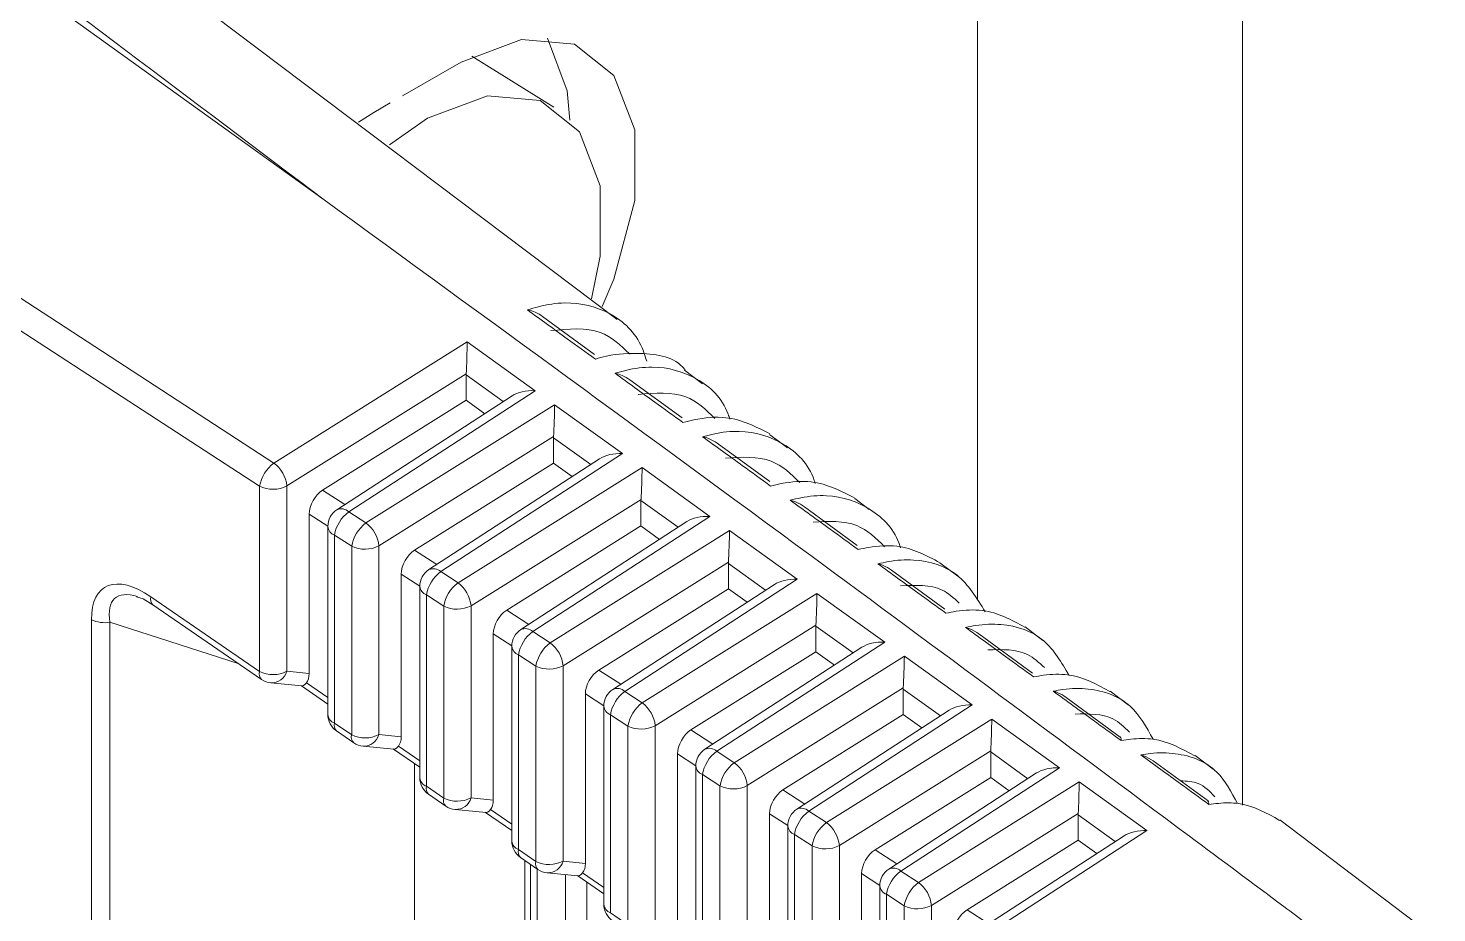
# Model space of a CAD drawing. Extents: x 11 to 120, y 2 to 94.
# Drawn here: x 90.928 to 91.635, y 72.684 to 73.127 of the extents above; entities that cross this region are included whole.
import ezdxf

# ---------------------------------------------------------------- set-up
doc = ezdxf.new("R2010")
doc.units = 0
doc.header["$MEASUREMENT"] = 0
doc.linetypes.add('SLD-Solid', pattern=[0])
doc.layers.add('OBJECT', color=7, linetype='CONTINUOUS')

msp = doc.modelspace()

# ---------------------------------------------------------------- linework, layer by layer
at = {"layer": 'OBJECT', "color": 7, "linetype": 'SLD-Solid', "lineweight": 15}
for p, q in [((91.40414, 72.84089), (91.40414, 79.8762)), ((91.53707, 72.73755), (91.53707, 79.79946)), ((91.22354, 72.98122), (90.94149, 73.19391)), ((91.07655, 73.04126), (90.87251, 73.18799)), ((91.19175, 73.08768), (91.15061, 73.11323)), ((90.74724, 73.1072), (91.05138, 72.90921)), ((91.14534, 73.11037), (91.11589, 73.09337)), ((91.0442, 72.89753), (90.73987, 73.09565)), ((91.1015, 73.08506), (91.09376, 73.0802)), ((91.10973, 73.08981), (91.1015, 73.08506)), ((91.12837, 73.0822), (91.10935, 73.06883)), ((91.21217, 72.96373), (91.18607, 72.98274)), ((91.05138, 72.90921), (91.14833, 72.96995)), ((91.14833, 72.96995), (91.18233, 72.94551)), ((91.1478, 72.95403), (91.0579, 72.89771)), ((91.1478, 72.95403), (91.14778, 72.95345)), ((91.14778, 72.95345), (91.14778, 72.94069)), ((91.16643, 72.94003), (91.14778, 72.95345)), ((91.25608, 72.93182), (91.22985, 72.95095)), ((91.26624, 72.94902), (91.2573, 72.95577)), ((91.17083, 72.9429), (91.08298, 72.88577)), ((91.18233, 72.94551), (91.08892, 72.88477)), ((91.07578, 72.89558), (91.14778, 72.94069)), ((91.09755, 72.87915), (91.19217, 72.93843)), ((91.14778, 72.94069), (91.15711, 72.93397)), ((91.19217, 72.93843), (91.22617, 72.91398)), ((91.19164, 72.92251), (91.10407, 72.86765)), ((91.19164, 72.92251), (91.19162, 72.92192)), ((91.19162, 72.92192), (91.19162, 72.90916)), ((91.21027, 72.90851), (91.19162, 72.92192)), ((91.30894, 72.91682), (91.29998, 72.92358)), ((91.30001, 72.89987), (91.27361, 72.91914)), ((91.12196, 72.86552), (91.19162, 72.90916)), ((91.21467, 72.91137), (91.12911, 72.85574)), ((91.22617, 72.91398), (91.13505, 72.85474)), ((91.19162, 72.90916), (91.20095, 72.90245)), ((91.14373, 72.84909), (91.23601, 72.9069)), ((91.23601, 72.9069), (91.27001, 72.88246)), ((91.0442, 72.8046), (91.0442, 72.89753)), ((91.0579, 72.89771), (91.0579, 72.80477)), ((91.07578, 72.89558), (91.08691, 72.88833)), ((91.23548, 72.89098), (91.15025, 72.83759)), ((91.23548, 72.89098), (91.23546, 72.8904)), ((91.23546, 72.8904), (91.23546, 72.87764)), ((91.25411, 72.87698), (91.23546, 72.8904)), ((91.34394, 72.86789), (91.31738, 72.8873)), ((91.34991, 72.88593), (91.34268, 72.89138)), ((91.06905, 72.80366), (91.06905, 72.88361)), ((91.07843, 72.87751), (91.06905, 72.88361)), ((91.08892, 72.88477), (91.09755, 72.87915)), ((91.25851, 72.87985), (91.17524, 72.8257)), ((91.27001, 72.88246), (91.18119, 72.8247)), ((91.07843, 72.87739), (91.07843, 72.78307)), ((91.09038, 72.86747), (91.08174, 72.87309)), ((91.08174, 72.87309), (91.08174, 72.77878)), ((91.16813, 72.83546), (91.23546, 72.87764)), ((91.18991, 72.81902), (91.27985, 72.87538)), ((91.23546, 72.87764), (91.24479, 72.87093)), ((91.27985, 72.87538), (91.31385, 72.85093)), ((91.09038, 72.77284), (91.09038, 72.86747)), ((91.10407, 72.86765), (91.10407, 72.77301)), ((91.12196, 72.86552), (91.13305, 72.8583)), ((91.27932, 72.85946), (91.19643, 72.80752)), ((91.27932, 72.85946), (91.2793, 72.85887)), ((91.2793, 72.85887), (91.2793, 72.84611)), ((91.29795, 72.84546), (91.2793, 72.85887)), ((91.39434, 72.85243), (91.38538, 72.85918)), ((91.11523, 72.7719), (91.11523, 72.85355)), ((91.12456, 72.84747), (91.11523, 72.85355)), ((91.13505, 72.85474), (91.14373, 72.84909)), ((91.31385, 72.85093), (91.22732, 72.79467)), ((91.38787, 72.83587), (91.36114, 72.85543)), ((91.12456, 72.84735), (91.12456, 72.75134)), ((91.21431, 72.80539), (91.2793, 72.84611)), ((91.30235, 72.84832), (91.22138, 72.79567)), ((91.23608, 72.78896), (91.32369, 72.84385)), ((91.2793, 72.84611), (91.28863, 72.8394)), ((91.32369, 72.84385), (91.35769, 72.81941)), ((90.98969, 72.84208), (91.0442, 72.8046)), ((90.99071, 72.83813), (91.04522, 72.80065)), ((91.13655, 72.83741), (91.12787, 72.84306)), ((91.12787, 72.84306), (91.12787, 72.74705)), ((91.13655, 72.74108), (91.13655, 72.83741)), ((91.15025, 72.83759), (91.15025, 72.74125)), ((90.95985, 72.14316), (90.95985, 72.83063)), ((90.96913, 72.82935), (90.96913, 72.14188)), ((91.03393, 72.80842), (90.96913, 72.82935)), ((91.16813, 72.83546), (91.17918, 72.82826)), ((91.16141, 72.74014), (91.16141, 72.82349)), ((91.1707, 72.81744), (91.16141, 72.82349)), ((91.18119, 72.8247), (91.18991, 72.81902)), ((91.32316, 72.82793), (91.2426, 72.77746)), ((91.32316, 72.82793), (91.32314, 72.82735)), ((91.32314, 72.82735), (91.32314, 72.81459)), ((91.34179, 72.81394), (91.32314, 72.82735)), ((91.4318, 72.80382), (91.4049, 72.82353)), ((91.43705, 72.82022), (91.42808, 72.82698)), ((91.17069, 72.81732), (91.17069, 72.71961)), ((91.34619, 72.8168), (91.26751, 72.76564)), ((91.35769, 72.81941), (91.27345, 72.76464)), ((91.18273, 72.80735), (91.17401, 72.81303)), ((91.17401, 72.81303), (91.17401, 72.71532)), ((91.26049, 72.77533), (91.32314, 72.81459)), ((91.28226, 72.7589), (91.36753, 72.81233)), ((91.32314, 72.81459), (91.33248, 72.80788)), ((91.36753, 72.81233), (91.40153, 72.78788)), ((91.0579, 72.80477), (91.06905, 72.80366)), ((91.18273, 72.70932), (91.18273, 72.80735)), ((91.19643, 72.80752), (91.19643, 72.7095)), ((91.21431, 72.80539), (91.22532, 72.79823)), ((91.04989, 72.79894), (91.06541, 72.79739)), ((91.0652, 72.79741), (91.07843, 72.78831)), ((91.06768, 72.79895), (91.07843, 72.79156)), ((91.22732, 72.79467), (91.23608, 72.78896)), ((91.367, 72.79641), (91.28878, 72.7474)), ((91.367, 72.79641), (91.36698, 72.79582)), ((91.36698, 72.79582), (91.36698, 72.78306)), ((91.38563, 72.78241), (91.36698, 72.79582)), ((91.47972, 72.78796), (91.47074, 72.79477)), ((91.20758, 72.70838), (91.20758, 72.79343)), ((91.21683, 72.78741), (91.20758, 72.79343)), ((91.21683, 72.78729), (91.21683, 72.68788)), ((91.40153, 72.78788), (91.31959, 72.7346)), ((91.47574, 72.77174), (91.44866, 72.7916)), ((91.22891, 72.77729), (91.22014, 72.78299)), ((91.22014, 72.78299), (91.22014, 72.68359)), ((91.30666, 72.74527), (91.36698, 72.78306)), ((91.39003, 72.78527), (91.31365, 72.7356)), ((91.32844, 72.72884), (91.41138, 72.7808)), ((91.36698, 72.78306), (91.37632, 72.77635)), ((91.41138, 72.7808), (91.44537, 72.75636)), ((91.08174, 72.77878), (91.09038, 72.77284)), ((91.08276, 72.77483), (91.0914, 72.76889)), ((91.10407, 72.77301), (91.11523, 72.7719)), ((91.22891, 72.67756), (91.22891, 72.77729)), ((91.2426, 72.77746), (91.2426, 72.67774)), ((91.26049, 72.77533), (91.27145, 72.7682)), ((91.09607, 72.76718), (91.11159, 72.76563)), ((91.11385, 72.76719), (91.12456, 72.75983)), ((91.11138, 72.76565), (91.12456, 72.75658)), ((91.25376, 72.67662), (91.25376, 72.76336)), ((91.26296, 72.75737), (91.25376, 72.76336)), ((91.27345, 72.76464), (91.28226, 72.7589)), ((91.41084, 72.76488), (91.33496, 72.71734)), ((91.41084, 72.76488), (91.41082, 72.7643)), ((91.41082, 72.7643), (91.41082, 72.75154)), ((91.42948, 72.75089), (91.41082, 72.7643)), ((91.51982, 72.73976), (91.49236, 72.75983)), ((91.52231, 72.75565), (91.51329, 72.76249)), ((91.12183, 72.23845), (91.12183, 72.75846)), ((91.26296, 72.75725), (91.26296, 72.65616)), ((91.27508, 72.74723), (91.26628, 72.75296)), ((91.26628, 72.75296), (91.26628, 72.65186)), ((91.43388, 72.75375), (91.35978, 72.70557)), ((91.44537, 72.75636), (91.36572, 72.70457)), ((91.12787, 72.74705), (91.13655, 72.74108)), ((91.27508, 72.64581), (91.27508, 72.74723)), ((91.28878, 72.7474), (91.28878, 72.64598)), ((91.30666, 72.74527), (91.31758, 72.73816)), ((91.35284, 72.71521), (91.41082, 72.75154)), ((91.37461, 72.69878), (91.45522, 72.74928)), ((91.41082, 72.75154), (91.42016, 72.74483)), ((91.45522, 72.74928), (91.48921, 72.72483)), ((91.12889, 72.7431), (91.13757, 72.73713)), ((91.15025, 72.74125), (91.16141, 72.74014)), ((91.14225, 72.73542), (91.15777, 72.73387)), ((91.15756, 72.73389), (91.17069, 72.72486)), ((91.16003, 72.73544), (91.17069, 72.7281)), ((91.29994, 72.64487), (91.29994, 72.7333)), ((91.3091, 72.72734), (91.29994, 72.7333)), ((91.31959, 72.7346), (91.32844, 72.72884)), ((91.45468, 72.73336), (91.38113, 72.68728)), ((91.45468, 72.73336), (91.45466, 72.73277)), ((91.45466, 72.73277), (91.45466, 72.72001)), ((91.47332, 72.71936), (91.45466, 72.73277)), ((91.3091, 72.72722), (91.3091, 72.62443)), ((91.48921, 72.72483), (91.41186, 72.67454)), ((91.63455, 72.67051), (91.55584, 72.73022)), ((91.32126, 72.71717), (91.31241, 72.72293)), ((91.31241, 72.72293), (91.31241, 72.62013)), ((91.32126, 72.61405), (91.32126, 72.71717)), ((91.33496, 72.71734), (91.33496, 72.61422)), ((91.39902, 72.68515), (91.45466, 72.72001)), ((91.47772, 72.72222), (91.40592, 72.67554)), ((91.45466, 72.72001), (91.464, 72.7133)), ((91.17401, 72.71532), (91.18273, 72.70932)), ((91.17503, 72.71137), (91.18375, 72.70537)), ((91.17721, 72.70988), (91.17721, 72.20055)), ((91.19643, 72.7095), (91.20758, 72.70838)), ((91.35284, 72.71521), (91.36372, 72.70813)), ((91.18013, 72.70786), (91.18013, 72.19532)), ((91.18348, 72.19386), (91.18348, 72.70556)), ((91.18842, 72.70366), (91.20394, 72.70211)), ((91.19756, 72.70275), (91.19756, 72.20219)), ((91.20621, 72.70368), (91.21683, 72.69637)), ((91.34611, 72.61311), (91.34611, 72.70324)), ((91.35523, 72.69731), (91.34611, 72.70324)), ((91.36572, 72.70457), (91.37461, 72.69878)), ((91.20373, 72.70214), (91.21683, 72.69313)), ((91.20833, 72.24104), (91.20833, 72.69898)), ((91.35523, 72.69719), (91.35523, 72.5927)), ((91.36744, 72.68711), (91.35854, 72.69289)), ((91.35854, 72.69289), (91.35854, 72.58841)), ((91.22014, 72.68359), (91.22891, 72.67756)), ((91.36744, 72.58229), (91.36744, 72.68711)), ((91.38113, 72.68728), (91.38113, 72.58246)), ((91.39902, 72.68515), (91.40985, 72.6781))]:
    msp.add_line(p, q, dxfattribs=at)
at = {"layer": 'OBJECT', "color": 7, "linetype": 'SLD-Solid', "lineweight": 15, "flags": 128}
for points in [[(91.21594, 72.98765), (91.22188, 73.00146), (91.23238, 73.04083), (91.23238, 73.07628), (91.22188, 73.10353), (91.20215, 73.11929), (91.17557, 73.12167), (91.14534, 73.11037)], [(91.19976, 73.08124), (91.19844, 73.09587), (91.18851, 73.12229)], [(91.21057, 72.99162), (91.21506, 73.01294), (91.21506, 73.04825), (91.20461, 73.07539), (91.18495, 73.09109), (91.15848, 73.09346), (91.12837, 73.0822)], [(90.98256, 72.84214), (90.98582, 72.84102), (90.99071, 72.83813)]]:
    msp.add_lwpolyline(points, dxfattribs=at)
at = {"layer": 'OBJECT', "color": 7, "linetype": 'SLD-Solid', "lineweight": 15}
for centre, radius, start, end in [((91.06239, 72.89439), 0.01846, 126.62436, 170.1998), ((91.04153, 72.89603), 0.01645, 5.85472, 53.23522), ((91.05087, 72.91153), 0.0155, 244.51068, 296.94571), ((91.08519, 72.88078), 0.00546, 46.94714, 113.93397), ((91.08843, 72.87739), 0.01, 123.03234, 180), ((91.09993, 72.86995), 0.01846, 126.62436, 170.1998), ((91.10857, 72.86433), 0.01846, 126.62436, 170.1998), ((91.08771, 72.86597), 0.01645, 5.85472, 53.23522), ((91.08342, 72.87782), 0.00502, 184.9445, 250.3667), ((91.09705, 72.88147), 0.0155, 244.51068, 296.94571), ((91.13456, 72.84735), 0.01, 123.03234, 180), ((91.14607, 72.83992), 0.01846, 126.62436, 170.1998), ((91.13132, 72.85075), 0.00546, 46.94714, 113.93397), ((91.12956, 72.84779), 0.00502, 184.9445, 250.3667), ((91.15474, 72.83427), 0.01846, 126.62436, 170.1998), ((91.13388, 72.83591), 0.01645, 5.85472, 53.23522), ((90.99343, 72.84094), 0.00391, 163.06145, 225.95838), ((91.14322, 72.85141), 0.0155, 244.51068, 296.94571), ((90.96654, 72.84476), 0.01563, 244.68342, 279.54886), ((91.18069, 72.81732), 0.01, 123.03234, 180), ((91.1922, 72.80989), 0.01846, 126.62436, 170.1998), ((91.17746, 72.82071), 0.00546, 46.94714, 113.93397), ((91.17569, 72.81775), 0.00502, 184.9445, 250.3667), ((91.20092, 72.80421), 0.01846, 126.62436, 170.1998), ((91.18006, 72.80585), 0.01645, 5.85472, 53.23522), ((91.04794, 72.80346), 0.00391, 163.06145, 225.95838), ((91.05087, 72.81859), 0.0155, 244.51068, 296.94571), ((91.05003, 72.80715), 0.00822, 269.04443, 343.13289), ((91.1894, 72.82134), 0.0155, 244.51068, 296.94571), ((91.05089, 72.80889), 0.01, 235.48191, 264.29928), ((91.22683, 72.78729), 0.01, 123.03234, 180), ((91.23833, 72.77985), 0.01846, 126.62436, 170.1998), ((91.22359, 72.79068), 0.00546, 46.94714, 113.93397), ((91.22183, 72.78772), 0.00502, 184.9445, 250.3667), ((91.2471, 72.77415), 0.01846, 126.62436, 170.1998), ((91.22624, 72.77579), 0.01645, 5.85472, 53.23522), ((91.08843, 72.78307), 0.01, 180, 235.48191), ((91.08356, 72.78361), 0.00516, 186.00326, 249.30795), ((91.08548, 72.77764), 0.00391, 163.06145, 225.95838), ((91.09411, 72.7717), 0.00391, 163.06145, 225.95838), ((91.09705, 72.78683), 0.0155, 244.51068, 296.94571), ((91.09621, 72.7754), 0.00822, 269.04443, 343.13289), ((91.23558, 72.79128), 0.0155, 244.51068, 296.94571), ((91.09706, 72.77713), 0.01, 235.48191, 264.29928), ((91.26973, 72.76065), 0.00546, 46.94714, 113.93397), ((91.27296, 72.75725), 0.01, 123.03234, 180), ((91.28447, 72.74982), 0.01846, 126.62436, 170.1998), ((91.29328, 72.74409), 0.01846, 126.62436, 170.1998), ((91.27242, 72.74572), 0.01645, 5.85472, 53.23522), ((91.26796, 72.75769), 0.00502, 184.9445, 250.3667), ((91.13456, 72.75134), 0.01, 180, 235.48191), ((91.1297, 72.75188), 0.00516, 186.00326, 249.30795), ((91.13161, 72.74591), 0.00391, 163.06145, 225.95838), ((91.28175, 72.76122), 0.0155, 244.51068, 296.94571), ((91.14029, 72.73994), 0.00391, 163.06145, 225.95838), ((91.14322, 72.75507), 0.0155, 244.51068, 296.94571), ((91.14238, 72.74364), 0.00822, 269.04443, 343.13289), ((91.14324, 72.74537), 0.01, 235.48191, 264.29928), ((91.3191, 72.72722), 0.01, 123.03234, 180), ((91.3306, 72.71979), 0.01846, 126.62436, 170.1998), ((91.31586, 72.73061), 0.00546, 46.94714, 113.93397), ((91.31409, 72.72765), 0.00502, 184.9445, 250.3667), ((91.33945, 72.71402), 0.01846, 126.62436, 170.1998), ((91.31859, 72.71566), 0.01645, 5.85472, 53.23522), ((91.18069, 72.71961), 0.01, 180, 235.48191), ((91.17583, 72.72015), 0.00516, 186.00326, 249.30795), ((91.32793, 72.73116), 0.0155, 244.51068, 296.94571), ((91.17775, 72.71418), 0.00391, 163.06145, 225.95838), ((91.18647, 72.70818), 0.00391, 163.06145, 225.95838), ((91.1894, 72.72332), 0.0155, 244.51068, 296.94571), ((91.18856, 72.71188), 0.00822, 269.04443, 343.13289), ((91.18942, 72.71361), 0.01, 235.48191, 264.29928), ((91.36523, 72.69719), 0.01, 123.03234, 180), ((91.37674, 72.68975), 0.01846, 126.62436, 170.1998), ((91.362, 72.70058), 0.00546, 46.94714, 113.93397), ((91.36023, 72.69762), 0.00502, 184.9445, 250.3667), ((91.38563, 72.68396), 0.01846, 126.62436, 170.1998), ((91.36477, 72.6856), 0.01645, 5.85472, 53.23522), ((91.22683, 72.68788), 0.01, 180, 235.48191), ((91.22197, 72.68842), 0.00516, 186.00326, 249.30795), ((91.37411, 72.7011), 0.0155, 244.51068, 296.94571)]:
    msp.add_arc(centre, radius, start, end, dxfattribs=at)
for centre, major_axis, ratio, start_param, end_param in [((86.57264, 74.38929), (13.53481, -9.64878), 0.094709, 1.299778, 1.31529), ((91.14784, 72.96257), (0.00038, 0.01204), 0.026825, 3.925085, 5.373421), ((91.18184, 72.93812), (0.01403, -0.00033), 0.527029, 1.548181, 2.485158), ((91.19168, 72.93104), (0.00038, 0.01204), 0.026825, 3.925085, 5.373421), ((91.22568, 72.9066), (0.01403, -0.00033), 0.527029, 1.548181, 2.485158), ((91.23552, 72.89952), (0.00038, 0.01204), 0.026825, 3.925085, 5.373421), ((91.0762, 72.8876), (0.00503, 0.00865), 0.586689, 0.839421, 2.351503), ((91.26952, 72.87507), (0.01403, -0.00033), 0.527029, 1.548181, 2.485158), ((91.27936, 72.86799), (0.00038, 0.01204), 0.026825, 3.925085, 5.373421), ((91.12238, 72.85754), (0.00503, 0.00865), 0.586689, 0.839421, 2.351503), ((90.99532, 72.80022), (-0.02883, 0.04658), 0.44344, 5.493279, 6.904804), ((91.31336, 72.84355), (0.01403, -0.00033), 0.527029, 1.548181, 2.485158), ((91.00201, 72.80451), (-0.03016, 0.037), 0.376374, 5.756416, 6.859272), ((91.3232, 72.83647), (0.00038, 0.01204), 0.026825, 3.925085, 5.373421), ((91.16855, 72.82748), (0.00503, 0.00865), 0.586689, 0.839421, 2.351503), ((91.3572, 72.81202), (0.01403, -0.00033), 0.527029, 1.548181, 2.485158), ((91.36704, 72.80495), (0.00038, 0.01204), 0.026825, 3.925085, 5.373421), ((91.06161, 72.80782), (-0.00469, 0.00996), 0.580588, 3.41279, 4.030522), ((91.21473, 72.79742), (0.00503, 0.00865), 0.586689, 0.839421, 2.351503), ((91.06875, 72.8071), (0.00354, 0.00967), 0.277978, 3.070296, 3.818939), ((91.40104, 72.7805), (0.01403, -0.00033), 0.527029, 1.548181, 2.485158), ((91.41089, 72.77342), (0.00038, 0.01204), 0.026825, 3.925085, 5.373421), ((91.26091, 72.76736), (0.00503, 0.00865), 0.586689, 0.839421, 2.351503), ((91.11493, 72.77535), (0.00354, 0.00967), 0.277978, 3.070296, 3.818939), ((91.10778, 72.77606), (-0.00469, 0.00996), 0.580588, 3.41279, 4.030522), ((91.44488, 72.74897), (0.01403, -0.00033), 0.527029, 1.548181, 2.485158), ((91.30708, 72.7373), (0.00503, 0.00865), 0.586689, 0.839421, 2.351503), ((91.45473, 72.7419), (0.00038, 0.01204), 0.026825, 3.925085, 5.373421), ((91.15396, 72.7443), (-0.00469, 0.00996), 0.580588, 3.41279, 4.030522), ((91.16111, 72.74359), (0.00354, 0.00967), 0.277978, 3.070296, 3.818939), ((91.48872, 72.71745), (0.01403, -0.00033), 0.527029, 1.548181, 2.485158), ((91.35326, 72.70724), (0.00503, 0.00865), 0.586689, 0.839421, 2.351503), ((91.20728, 72.71183), (0.00354, 0.00967), 0.277978, 3.070296, 3.818939), ((91.20014, 72.71254), (-0.00469, 0.00996), 0.580588, 3.41279, 4.030522), ((91.39944, 72.67717), (0.00503, 0.00865), 0.586689, 0.839421, 2.351503)]:
    msp.add_ellipse(centre, major_axis=major_axis, ratio=ratio, start_param=start_param, end_param=end_param, dxfattribs=at)
for points, knots in [([(91.56965, 72.67796), (91.56571, 72.6809), (91.54599, 72.6956), (91.46311, 72.7573), (91.30347, 72.87594), (91.15806, 72.98188), (91.07655, 73.04126)], [0, 0, 0, 0, 0.024148, 0.120739, 0.507103, 1, 1, 1, 1]), ([(91.1785, 72.986), (91.18035, 72.98658), (91.18676, 72.98856), (91.20173, 72.99063), (91.22082, 72.98573), (91.23412, 72.97354), (91.23762, 72.96255), (91.23834, 72.96027)], [0, 0, 0, 0, 0.068453, 0.237236, 0.574205, 0.911485, 1, 1, 1, 1]), ([(91.21258, 72.96135), (91.20789, 72.96474), (91.19653, 72.97296), (91.18517, 72.98118), (91.1785, 72.986)], [0, 0, 0, 0, 0.412557, 1, 1, 1, 1]), ([(91.1785, 72.986), (91.17854, 72.986), (91.17991, 72.98573), (91.18269, 72.985), (91.18491, 72.9835), (91.18606, 72.98272)], [0, 0, 0, 0, 0.015174, 0.491195, 1, 1, 1, 1]), ([(91.23, 72.96376), (91.22539, 72.96816), (91.21501, 72.97805), (91.19906, 72.97649), (91.19021, 72.97562)], [0, 0, 0, 0, 0.444562, 1, 1, 1, 1]), ([(91.25748, 72.95598), (91.25745, 72.95602), (91.25246, 72.96259), (91.23821, 72.9647), (91.22228, 72.96408), (91.21443, 72.96187), (91.21258, 72.96135)], [0, 0, 0, 0, 0.004055, 0.5453, 0.892431, 1, 1, 1, 1]), ([(91.22244, 72.95421), (91.22426, 72.95474), (91.23062, 72.95658), (91.24549, 72.95836), (91.26427, 72.95291), (91.27669, 72.94157), (91.27978, 72.93206), (91.28006, 72.93119)], [0, 0, 0, 0, 0.071394, 0.250148, 0.607064, 0.964321, 1, 1, 1, 1]), ([(91.25652, 72.92953), (91.25184, 72.93293), (91.24048, 72.94115), (91.22912, 72.94938), (91.22244, 72.95421)], [0, 0, 0, 0, 0.412528, 1, 1, 1, 1]), ([(91.22244, 72.95421), (91.22249, 72.9542), (91.22374, 72.95395), (91.22645, 72.95321), (91.22864, 72.95175), (91.22984, 72.95095)], [0, 0, 0, 0, 0.015495, 0.458341, 1, 1, 1, 1]), ([(91.27257, 72.93158), (91.26805, 72.93593), (91.25799, 72.94561), (91.24255, 72.94435), (91.23405, 72.94365)], [0, 0, 0, 0, 0.448722, 1, 1, 1, 1]), ([(91.30013, 72.92381), (91.29316, 72.92742), (91.28194, 72.93324), (91.2658, 72.93193), (91.25834, 72.93), (91.25652, 72.92953)], [0, 0, 0, 0, 0.553495, 0.891306, 1, 1, 1, 1]), ([(91.26639, 72.92238), (91.26817, 72.92287), (91.27448, 72.92458), (91.28923, 72.92605), (91.30779, 72.92014), (91.31976, 72.9087), (91.3227, 72.8995), (91.32286, 72.89898)], [0, 0, 0, 0, 0.071376, 0.252912, 0.615424, 0.978292, 1, 1, 1, 1]), ([(91.30047, 72.89768), (91.29579, 72.90108), (91.28443, 72.90932), (91.27307, 72.91755), (91.26639, 72.92238)], [0, 0, 0, 0, 0.412497, 1, 1, 1, 1]), ([(91.26639, 72.92238), (91.26644, 72.92237), (91.26756, 72.92213), (91.2702, 72.92141), (91.27235, 72.91998), (91.27362, 72.91914)], [0, 0, 0, 0, 0.015839, 0.423191, 1, 1, 1, 1]), ([(91.31511, 72.8994), (91.31069, 72.90369), (91.30095, 72.91315), (91.28604, 72.91218), (91.27789, 72.91165)], [0, 0, 0, 0, 0.453196, 1, 1, 1, 1]), ([(91.34277, 72.89152), (91.33588, 72.89515), (91.32498, 72.90088), (91.30933, 72.8998), (91.30225, 72.89811), (91.30047, 72.89768)], [0, 0, 0, 0, 0.563204, 0.890278, 1, 1, 1, 1]), ([(91.31034, 72.89053), (91.31209, 72.89097), (91.31834, 72.89254), (91.33297, 72.8937), (91.35129, 72.88732), (91.36283, 72.87581), (91.3656, 72.86691), (91.36565, 72.86675)], [0, 0, 0, 0, 0.071367, 0.255818, 0.624197, 0.992949, 1, 1, 1, 1]), ([(91.34443, 72.86581), (91.33974, 72.86921), (91.32838, 72.87745), (91.31702, 72.88569), (91.31034, 72.89053)], [0, 0, 0, 0, 0.412464, 1, 1, 1, 1]), ([(91.31034, 72.89053), (91.31039, 72.89052), (91.31139, 72.89029), (91.31396, 72.88957), (91.31607, 72.88818), (91.31739, 72.88732)], [0, 0, 0, 0, 0.016207, 0.385554, 1, 1, 1, 1]), ([(91.35762, 72.86721), (91.35331, 72.87144), (91.34389, 72.88067), (91.32952, 72.87999), (91.32173, 72.87962)], [0, 0, 0, 0, 0.45802, 1, 1, 1, 1]), ([(91.3854, 72.85922), (91.37859, 72.86286), (91.36803, 72.8685), (91.35286, 72.86765), (91.34617, 72.86619), (91.34443, 72.86581)], [0, 0, 0, 0, 0.573828, 0.889181, 1, 1, 1, 1]), ([(91.3543, 72.85864), (91.356, 72.85904), (91.3622, 72.86047), (91.37659, 72.8612), (91.39533, 72.85541), (91.40386, 72.84148), (91.40804, 72.83465)], [0, 0, 0, 0, 0.071817, 0.260509, 0.637405, 1, 1, 1, 1]), ([(91.38838, 72.83389), (91.38369, 72.8373), (91.37233, 72.84555), (91.36097, 72.8538), (91.3543, 72.85864)], [0, 0, 0, 0, 0.41243, 1, 1, 1, 1]), ([(91.3543, 72.85864), (91.35434, 72.85863), (91.35521, 72.85843), (91.35771, 72.85771), (91.35978, 72.85636), (91.36116, 72.85546)], [0, 0, 0, 0, 0.016603, 0.345211, 1, 1, 1, 1]), ([(91.39495, 72.839), (91.39228, 72.84148), (91.38464, 72.8486), (91.37309, 72.84797), (91.36557, 72.84756)], [0, 0, 0, 0, 0.349112, 1, 1, 1, 1]), ([(91.42803, 72.82691), (91.42128, 72.83056), (91.41106, 72.8361), (91.39639, 72.83548), (91.39008, 72.83423), (91.38838, 72.83389)], [0, 0, 0, 0, 0.585458, 0.888005, 1, 1, 1, 1]), ([(91.39825, 72.82672), (91.39992, 72.82707), (91.40605, 72.82837), (91.4203, 72.82876), (91.43836, 72.82278), (91.44637, 72.80911), (91.45014, 72.80267)], [0, 0, 0, 0, 0.072632, 0.266704, 0.654403, 1, 1, 1, 1]), ([(91.43233, 72.80195), (91.42765, 72.80535), (91.41629, 72.81361), (91.40493, 72.82187), (91.39825, 72.82672)], [0, 0, 0, 0, 0.412394, 1, 1, 1, 1]), ([(91.39825, 72.82672), (91.39829, 72.82671), (91.39903, 72.82653), (91.40146, 72.82582), (91.40349, 72.82451), (91.40493, 72.82358)], [0, 0, 0, 0, 0.01703, 0.301914, 1, 1, 1, 1]), ([(91.43773, 72.80662), (91.43507, 72.80912), (91.42769, 72.81609), (91.41655, 72.81571), (91.40941, 72.81546)], [0, 0, 0, 0, 0.359268, 1, 1, 1, 1]), ([(91.47063, 72.79459), (91.46396, 72.79826), (91.45407, 72.80369), (91.4399, 72.80329), (91.434, 72.80224), (91.43233, 72.80195)], [0, 0, 0, 0, 0.597986, 0.886681, 1, 1, 1, 1]), ([(91.4422, 72.79477), (91.44384, 72.79508), (91.44991, 72.79623), (91.46401, 72.79627), (91.4814, 72.79012), (91.48891, 72.7767), (91.4923, 72.77064)], [0, 0, 0, 0, 0.073413, 0.272985, 0.671731, 1, 1, 1, 1]), ([(91.47629, 72.76996), (91.4716, 72.77338), (91.46024, 72.78165), (91.44888, 72.78991), (91.4422, 72.79477)], [0, 0, 0, 0, 0.412356, 1, 1, 1, 1]), ([(91.4422, 72.79477), (91.44225, 72.79476), (91.44285, 72.7946), (91.44521, 72.7939), (91.4472, 72.79263), (91.4487, 72.79167)], [0, 0, 0, 0, 0.017491, 0.255382, 1, 1, 1, 1]), ([(91.48049, 72.77423), (91.47785, 72.77675), (91.47072, 72.78357), (91.46, 72.78342), (91.45325, 72.78332)], [0, 0, 0, 0, 0.370334, 1, 1, 1, 1]), ([(91.47582, 72.77187), (91.47601, 72.77162), (91.47626, 72.77128), (91.47629, 72.77029), (91.47629, 72.76998), (91.47629, 72.76996)], [0, 0, 0, 0, 0.717109, 0.981654, 1, 1, 1, 1]), ([(91.51316, 72.76228), (91.50658, 72.76595), (91.49706, 72.77127), (91.48342, 72.77107), (91.47792, 72.77022), (91.47629, 72.76996)], [0, 0, 0, 0, 0.611027, 0.885038, 1, 1, 1, 1]), ([(91.48616, 72.76278), (91.48775, 72.76304), (91.49376, 72.76405), (91.5077, 72.76375), (91.52451, 72.75738), (91.53158, 72.74414), (91.53465, 72.73839)], [0, 0, 0, 0, 0.073873, 0.278283, 0.686759, 1, 1, 1, 1]), ([(91.52025, 72.73794), (91.51556, 72.74136), (91.5042, 72.74964), (91.49284, 72.75791), (91.48616, 72.76278)], [0, 0, 0, 0, 0.412316, 1, 1, 1, 1]), ([(91.48616, 72.76278), (91.4862, 72.76277), (91.48667, 72.76264), (91.48891, 72.76196), (91.49081, 72.76076), (91.49234, 72.7598)], [0, 0, 0, 0, 0.018378, 0.209702, 1, 1, 1, 1]), ([(91.52323, 72.74183), (91.52068, 72.74452), (91.5161, 72.74935), (91.50916, 72.74967), (91.50608, 72.7498)], [0, 0, 0, 0, 0.556414, 1, 1, 1, 1]), ([(91.5198, 72.73972), (91.51998, 72.73945), (91.52022, 72.73911), (91.52024, 72.73819), (91.52025, 72.73796), (91.52025, 72.73794)], [0, 0, 0, 0, 0.77336, 0.980375, 1, 1, 1, 1]), ([(91.55568, 72.72996), (91.54919, 72.73364), (91.54003, 72.73883), (91.52692, 72.73883), (91.52183, 72.73816), (91.52025, 72.73794)], [0, 0, 0, 0, 0.625465, 0.88326, 1, 1, 1, 1])]:
    msp.add_open_spline(points, degree=3, knots=knots, dxfattribs=at)

doc.saveas('drawing.dxf')
